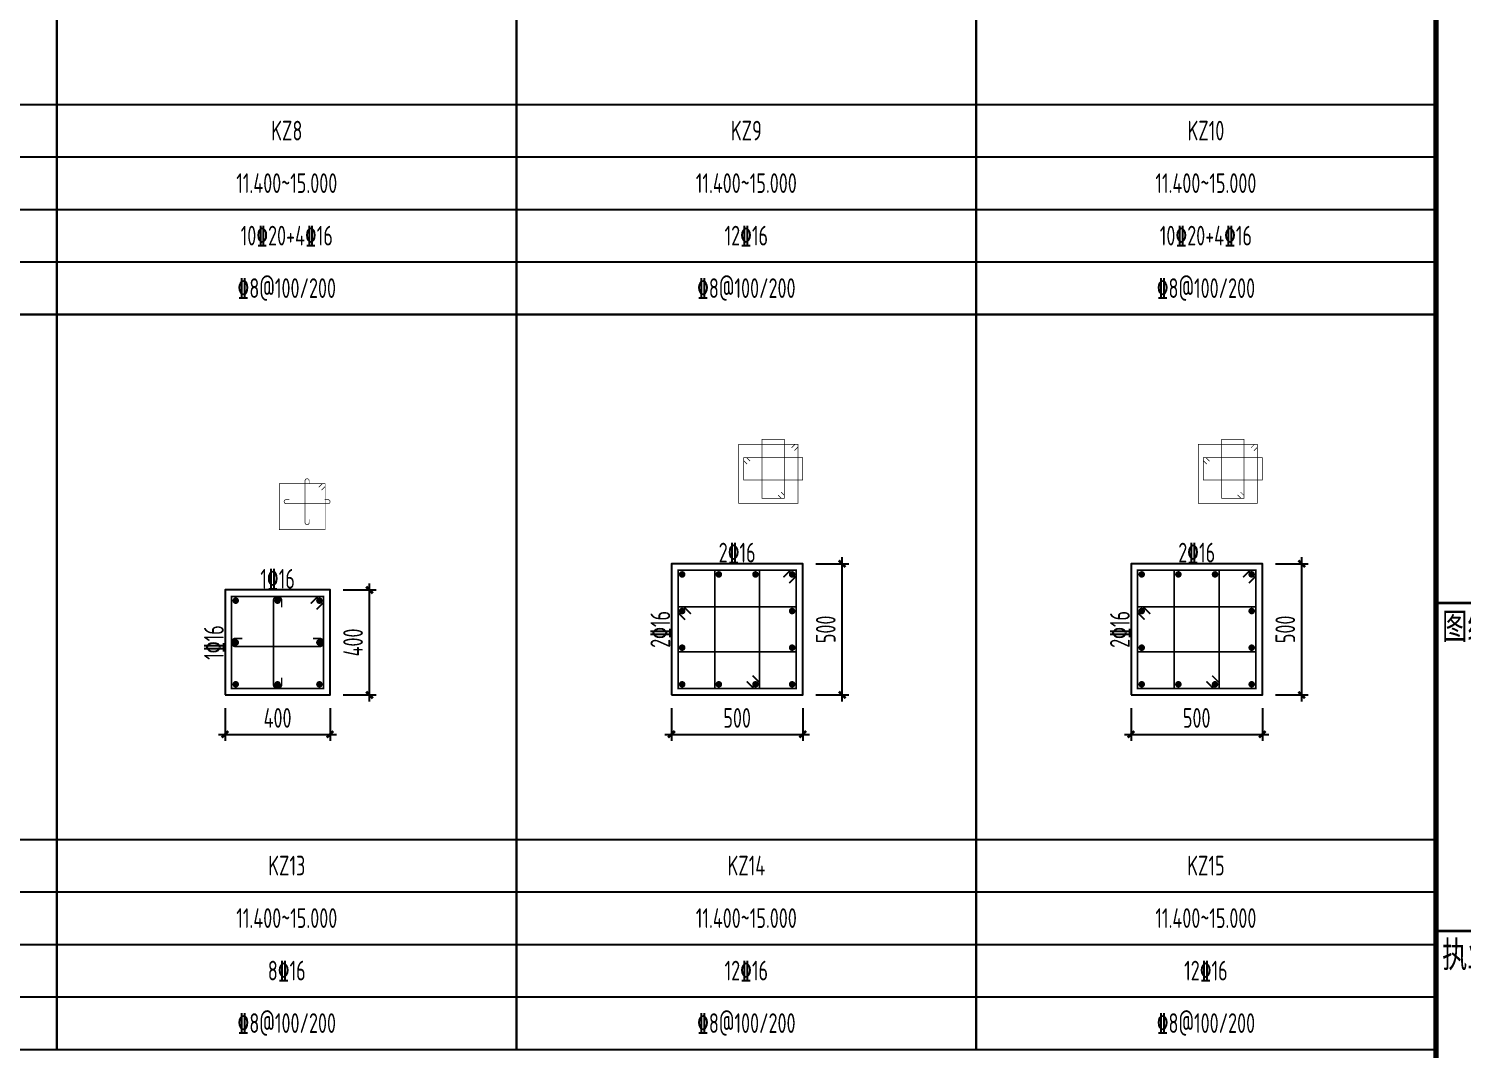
# Model space of a CAD drawing. Extents: x 3968514 to 5230306, y -516551 to -228246.
# Drawn here: x 4907723 to 4929560, y -334753 to -319199 of the extents above; entities that cross this region are included whole.
import ezdxf
from ezdxf.enums import TextEntityAlignment as Align

# ---------------------------------------------------------------- set-up
doc = ezdxf.new("R2010")
doc.units = 0
doc.header["$LTSCALE"] = 1000
doc.header["$MEASUREMENT"] = 0
for name, color, linetype, lineweight in [('COLU-DE', 7, 'Continuous', 25), ('COLU-DE-DIM', 3, 'Continuous', 25), ('COLU-YW', 7, 'Continuous', 25), ('FRAME', 3, 'Continuous', 18), ('REIN-D', 6, 'Continuous', 50), ('REIN-L', 1, 'Continuous', 50), ('TAB', 144, 'Continuous', 25), ('TAB-TEXT', 7, 'Continuous', 25)]:
    doc.layers.add(name, color=color, linetype=linetype, lineweight=lineweight)
doc.styles.add('FRAME', font='simhei.ttf', dxfattribs={"width": 0.7})
doc.styles.add('FromPkpm', font='Tssdeng.shx', dxfattribs={"width": 0.7, "bigfont": 'hztxt.shx'})
doc.dimstyles.new('Pkpm_1', dxfattribs={"dimtxt": 250, "dimasz": 100, "dimexe": 100, "dimexo": 0.0625, "dimgap": 100, "dimtad": 1, "dimdec": 0, "dimrnd": 1, "dimzin": 0, "dimdsep": 46, "dimtxsty": 'FromPkpm', "dimblk1": 'ARCHTICK', "dimblk2": 'ARCHTICK', "dimsah": 1, "dimcen": 0.09, "dimdle": 100, "dimadec": 0, "dimazin": 0, "dimtfac": 1, "dimtdec": 0, "dimtix": 1, "dimtmove": 2, "dimatfit": 1, "dimfxl": 1, "dimtolj": 1, "dimtzin": 0, "dimarcsym": 0})

# ---------------------------------------------------------------- blocks, each defined once
blk = doc.blocks.new('A$C0B803521')
at = {"layer": 'FRAME', "lineweight": 70}
blk.add_line((-23943, 92652), (-23943, 35252), dxfattribs=at)
at = {"layer": 'FRAME', "lineweight": 35}
for p, q in [((-16943, 65852), (-23943, 65852)), ((-16943, 60852), (-23943, 60852))]:
    blk.add_line(p, q, dxfattribs=at)
at = {"layer": 'FRAME', "char_height": 400, "attachment_point": 1, "style": 'FRAME'}
for s, insert, width in [('图纸专用章', (-23843, 65702), 2928.14), ('执业章', (-23843, 60702), 3554.58)]:
    blk.add_mtext(s, dxfattribs=dict(at, insert=insert, width=width))
blk = doc.blocks.new('_ArchTick')
at = {"color": 0, "linetype": 'ByBlock', "const_width": 0.4}
blk.add_lwpolyline([(-0.5, -0.5), (0.5, 0.5)], dxfattribs=at)
blk = doc.blocks.new('*D601')
at = {"layer": 'COLU-DE-DIM', "color": 0, "lineweight": -2, "transparency": 16777216}
for p, q in [((4917514, -329553), (4917514, -330053)), ((4919514, -329553), (4919514, -330053)), ((4917414, -329953), (4919614, -329953))]:
    blk.add_line(p, q, dxfattribs=at)
at = {"layer": 'Defpoints', "color": 0, "transparency": 16777216}
for p in [(4917514, -329353), (4919514, -329353), (4919514, -329953)]:
    blk.add_point(p, dxfattribs=at)
at = {"layer": 'COLU-DE-DIM', "color": 0, "lineweight": -2, "transparency": 16777216, "xscale": 100, "yscale": 100, "zscale": 100, "rotation": 180}
blk.add_blockref('_ArchTick', (4917514, -329953), dxfattribs=at)
at = {"layer": 'COLU-DE-DIM', "color": 0, "lineweight": -2, "transparency": 16777216, "xscale": 100, "yscale": 100, "zscale": 100}
blk.add_blockref('_ArchTick', (4919514, -329953), dxfattribs=at)
at = {"layer": 'COLU-DE-DIM', "color": 7, "transparency": 16777216, "insert": (4918514, -329703), "char_height": 300, "attachment_point": 5, "style": 'FromPkpm'}
blk.add_mtext('\\A1;500', dxfattribs=at)
blk = doc.blocks.new('*D600')
at = {"layer": 'COLU-DE-DIM', "color": 0, "lineweight": -2, "transparency": 16777216}
for p, q in [((4920114, -329453), (4920114, -327253)), ((4919714, -327353), (4920214, -327353)), ((4919714, -329353), (4920214, -329353))]:
    blk.add_line(p, q, dxfattribs=at)
at = {"layer": 'Defpoints', "color": 0, "transparency": 16777216}
for p in [(4919514, -327353), (4920114, -327353), (4919514, -329353)]:
    blk.add_point(p, dxfattribs=at)
at = {"layer": 'COLU-DE-DIM', "color": 0, "lineweight": -2, "transparency": 16777216, "xscale": 100, "yscale": 100, "zscale": 100}
for p, rotation in [((4920114, -327353), 90), ((4920114, -329353), 270)]:
    blk.add_blockref('_ArchTick', p, dxfattribs=dict(at, rotation=rotation))
at = {"layer": 'COLU-DE-DIM', "color": 7, "transparency": 16777216, "insert": (4919864, -328353), "char_height": 300, "attachment_point": 5, "rotation": 90, "style": 'FromPkpm'}
blk.add_mtext('\\A1;500', dxfattribs=at)
blk = doc.blocks.new('*D599')
at = {"layer": 'COLU-DE-DIM', "color": 0, "lineweight": -2, "transparency": 16777216}
for p, q in [((4910714, -329553), (4910714, -330053)), ((4912314, -329553), (4912314, -330053)), ((4910614, -329953), (4912414, -329953))]:
    blk.add_line(p, q, dxfattribs=at)
at = {"layer": 'Defpoints', "color": 0, "transparency": 16777216}
for p in [(4910714, -329353), (4912314, -329353), (4912314, -329953)]:
    blk.add_point(p, dxfattribs=at)
at = {"layer": 'COLU-DE-DIM', "color": 0, "lineweight": -2, "transparency": 16777216, "xscale": 100, "yscale": 100, "zscale": 100, "rotation": 180}
blk.add_blockref('_ArchTick', (4910714, -329953), dxfattribs=at)
at = {"layer": 'COLU-DE-DIM', "color": 0, "lineweight": -2, "transparency": 16777216, "xscale": 100, "yscale": 100, "zscale": 100}
blk.add_blockref('_ArchTick', (4912314, -329953), dxfattribs=at)
at = {"layer": 'COLU-DE-DIM', "color": 7, "transparency": 16777216, "insert": (4911514, -329703), "char_height": 300, "attachment_point": 5, "style": 'FromPkpm'}
blk.add_mtext('\\A1;400', dxfattribs=at)
blk = doc.blocks.new('*D598')
at = {"layer": 'COLU-DE-DIM', "color": 0, "lineweight": -2, "transparency": 16777216}
for p, q in [((4912514, -327753), (4913014, -327753)), ((4912914, -329453), (4912914, -327653)), ((4912514, -329353), (4913014, -329353))]:
    blk.add_line(p, q, dxfattribs=at)
at = {"layer": 'Defpoints', "color": 0, "transparency": 16777216}
for p in [(4912314, -327753), (4912914, -327753), (4912314, -329353)]:
    blk.add_point(p, dxfattribs=at)
at = {"layer": 'COLU-DE-DIM', "color": 0, "lineweight": -2, "transparency": 16777216, "xscale": 100, "yscale": 100, "zscale": 100}
for p, rotation in [((4912914, -327753), 90), ((4912914, -329353), 270)]:
    blk.add_blockref('_ArchTick', p, dxfattribs=dict(at, rotation=rotation))
at = {"layer": 'COLU-DE-DIM', "color": 7, "transparency": 16777216, "insert": (4912664, -328553), "char_height": 300, "attachment_point": 5, "rotation": 90, "style": 'FromPkpm'}
blk.add_mtext('\\A1;400', dxfattribs=at)
blk = doc.blocks.new('*D597')
at = {"layer": 'COLU-DE-DIM', "color": 0, "lineweight": -2, "transparency": 16777216}
for p, q in [((4924514, -329553), (4924514, -330053)), ((4926514, -329553), (4926514, -330053)), ((4924414, -329953), (4926614, -329953))]:
    blk.add_line(p, q, dxfattribs=at)
at = {"layer": 'Defpoints', "color": 0, "transparency": 16777216}
for p in [(4924514, -329353), (4926514, -329353), (4926514, -329953)]:
    blk.add_point(p, dxfattribs=at)
at = {"layer": 'COLU-DE-DIM', "color": 0, "lineweight": -2, "transparency": 16777216, "xscale": 100, "yscale": 100, "zscale": 100, "rotation": 180}
blk.add_blockref('_ArchTick', (4924514, -329953), dxfattribs=at)
at = {"layer": 'COLU-DE-DIM', "color": 0, "lineweight": -2, "transparency": 16777216, "xscale": 100, "yscale": 100, "zscale": 100}
blk.add_blockref('_ArchTick', (4926514, -329953), dxfattribs=at)
at = {"layer": 'COLU-DE-DIM', "color": 7, "transparency": 16777216, "insert": (4925514, -329703), "char_height": 300, "attachment_point": 5, "style": 'FromPkpm'}
blk.add_mtext('\\A1;500', dxfattribs=at)
blk = doc.blocks.new('*D596')
at = {"layer": 'COLU-DE-DIM', "color": 0, "lineweight": -2, "transparency": 16777216}
for p, q in [((4927114, -329453), (4927114, -327253)), ((4926714, -327353), (4927214, -327353)), ((4926714, -329353), (4927214, -329353))]:
    blk.add_line(p, q, dxfattribs=at)
at = {"layer": 'Defpoints', "color": 0, "transparency": 16777216}
for p in [(4926514, -327353), (4927114, -327353), (4926514, -329353)]:
    blk.add_point(p, dxfattribs=at)
at = {"layer": 'COLU-DE-DIM', "color": 0, "lineweight": -2, "transparency": 16777216, "xscale": 100, "yscale": 100, "zscale": 100}
for p, rotation in [((4927114, -327353), 90), ((4927114, -329353), 270)]:
    blk.add_blockref('_ArchTick', p, dxfattribs=dict(at, rotation=rotation))
at = {"layer": 'COLU-DE-DIM', "color": 7, "transparency": 16777216, "insert": (4926864, -328353), "char_height": 300, "attachment_point": 5, "rotation": 90, "style": 'FromPkpm'}
blk.add_mtext('\\A1;500', dxfattribs=at)

msp = doc.modelspace()

# ---------------------------------------------------------------- linework, layer by layer
at = {"layer": 'COLU-DE'}
for points in [[(4917514.10869, -329353.30253), (4919514.10869, -329353.30253), (4919514.10869, -327353.30253), (4917514.10869, -327353.30253)], [(4924514.10869, -329353.30253), (4926514.10869, -329353.30253), (4926514.10869, -327353.30253), (4924514.10869, -327353.30253)], [(4910714.10869, -329353.30253), (4912314.10869, -329353.30253), (4912314.10869, -327753.30253), (4910714.10869, -327753.30253)]]:
    msp.add_lwpolyline(points, close=True, dxfattribs=at)
at = {"layer": 'REIN-D', "const_width": 50}
for points in [[(4917701.60869, -327515.80253, 1), (4917651.60869, -327515.80253, 1)], [(4918259.94194, -327515.80253, 1), (4918209.94194, -327515.80253, 1)], [(4918818.27544, -327515.80253, 1), (4918768.27544, -327515.80253, 1)], [(4919376.60869, -327515.80253, 1), (4919326.60869, -327515.80253, 1)], [(4924701.60869, -327515.80253, 1), (4924651.60869, -327515.80253, 1)], [(4925259.9417, -327515.80253, 1), (4925209.9417, -327515.80253, 1)], [(4925818.27568, -327515.80253, 1), (4925768.27568, -327515.80253, 1)], [(4926376.60869, -327515.80253, 1), (4926326.60869, -327515.80253, 1)], [(4910901.60869, -327915.80253, 1), (4910851.60869, -327915.80253, 1)], [(4911539.10869, -327915.80253, 1), (4911489.10869, -327915.80253, 1)], [(4912176.60869, -327915.80253, 1), (4912126.60869, -327915.80253, 1)], [(4917701.60869, -328074.13652, 1), (4917651.60869, -328074.13652, 1)], [(4919376.60869, -328074.13652, 1), (4919326.60869, -328074.13652, 1)], [(4924701.60869, -328074.13652, 1), (4924651.60869, -328074.13652, 1)], [(4926376.60869, -328074.13652, 1), (4926326.60869, -328074.13652, 1)], [(4910901.60869, -328553.30253, 1), (4910851.60869, -328553.30253, 1)], [(4912176.60869, -328553.30253, 1), (4912126.60869, -328553.30253, 1)], [(4917701.60869, -328632.46855, 1), (4917651.60869, -328632.46855, 1)], [(4919376.60869, -328632.46855, 1), (4919326.60869, -328632.46855, 1)], [(4924701.60869, -328632.46855, 1), (4924651.60869, -328632.46855, 1)], [(4926376.60869, -328632.46855, 1), (4926326.60869, -328632.46855, 1)], [(4910901.60869, -329190.80253, 1), (4910851.60869, -329190.80253, 1)], [(4911539.10869, -329190.80253, 1), (4911489.10869, -329190.80253, 1)], [(4912176.60869, -329190.80253, 1), (4912126.60869, -329190.80253, 1)], [(4917701.60869, -329190.80253, 1), (4917651.60869, -329190.80253, 1)], [(4918259.94194, -329190.80253, 1), (4918209.94194, -329190.80253, 1)], [(4918818.27544, -329190.80253, 1), (4918768.27544, -329190.80253, 1)], [(4919376.60869, -329190.80253, 1), (4919326.60869, -329190.80253, 1)], [(4924701.60869, -329190.80253, 1), (4924651.60869, -329190.80253, 1)], [(4925259.9417, -329190.80253, 1), (4925209.9417, -329190.80253, 1)], [(4925818.27568, -329190.80253, 1), (4925768.27568, -329190.80253, 1)], [(4926376.60869, -329190.80253, 1), (4926326.60869, -329190.80253, 1)]]:
    msp.add_lwpolyline(points, format="xyb", close=True, dxfattribs=at)
at = {"layer": 'REIN-L'}
for points, const_width in [([(4919386.11748, -325630.48808), (4919439.10869, -325577.49589), (4919439.10869, -325533.30253), (4918539.10869, -325533.30253), (4918539.10869, -326433.30253), (4919439.10869, -326433.30253), (4919439.10869, -325533.30253), (4919394.91436, -325533.30253), (4919341.92314, -325586.29472)], 10), ([(4926386.11748, -325630.48808), (4926439.10869, -325577.49589), (4926439.10869, -325533.30253), (4925539.10869, -325533.30253), (4925539.10869, -326433.30253), (4926439.10869, -326433.30253), (4926439.10869, -325533.30253), (4926394.91436, -325533.30253), (4926341.92314, -325586.29472)], 10), ([(4912186.11724, -326230.48808), (4912239.10869, -326177.49589), (4912239.10869, -326133.30253), (4911539.10869, -326133.30253), (4911539.10869, -326833.30253), (4912239.10869, -326833.30253), (4912239.10869, -326133.30253), (4912194.9146, -326133.30253), (4912141.92314, -326186.29472)], 10), ([(4919308.12578, -327647.67363), (4919414.10869, -327541.6912), (4919414.10869, -327453.30253), (4917614.10869, -327453.30253), (4917614.10869, -329253.30253), (4919414.10869, -329253.30253), (4919414.10869, -327453.30253), (4919325.72051, -327453.30253), (4919219.7376, -327559.28495)], 25), ([(4926308.12627, -327647.67363), (4926414.10869, -327541.6912), (4926414.10869, -327453.30253), (4924614.10869, -327453.30253), (4924614.10869, -329253.30253), (4926414.10869, -329253.30253), (4926414.10869, -327453.30253), (4926325.72002, -327453.30253), (4926219.7376, -327559.28495)], 25), ([(4912108.12578, -328047.67363), (4912214.10869, -327941.6912), (4912214.10869, -327853.30253), (4910814.10869, -327853.30253), (4910814.10869, -329253.30253), (4912214.10869, -329253.30253), (4912214.10869, -327853.30253), (4912125.72051, -327853.30253), (4912019.7376, -327959.28495)], 25)]:
    msp.add_lwpolyline(points, dxfattribs=dict(at, const_width=const_width))
at = {"layer": 'REIN-L', "color": 6}
for points, const_width in [([(4919137.75664, -326305.31034), (4919190.74785, -326358.30253), (4919234.94219, -326358.30253), (4919234.94219, -325458.30253), (4918893.27544, -325458.30253), (4918893.27544, -326358.30253), (4919234.94219, -326358.30253), (4919234.94219, -326314.10917), (4919181.95049, -326261.11699)], 10), ([(4926137.75615, -326305.31034), (4926190.74736, -326358.30253), (4926234.9417, -326358.30253), (4926234.9417, -325458.30253), (4925893.27568, -325458.30253), (4925893.27568, -326358.30253), (4926234.9417, -326358.30253), (4926234.9417, -326314.10917), (4926181.95049, -326261.11699)], 10), ([(4918711.29424, -325790.46074), (4918658.30278, -325737.46855), (4918614.10869, -325737.46855), (4918614.10869, -326079.13652), (4919514.10869, -326079.13652), (4919514.10869, -325737.46855), (4918614.10869, -325737.46855), (4918614.10869, -325781.66386), (4918667.10015, -325834.65409)], 10), ([(4925711.29424, -325790.46074), (4925658.30303, -325737.46855), (4925614.10869, -325737.46855), (4925614.10869, -326079.13652), (4926514.10869, -326079.13652), (4926514.10869, -325737.46855), (4925614.10869, -325737.46855), (4925614.10869, -325781.66386), (4925667.0999, -325834.65409)], 10), ([(4918661.40435, -329147.32011), (4918767.38701, -329253.30253), (4918855.77544, -329253.30253), (4918855.77544, -327453.30253), (4918172.44194, -327453.30253), (4918172.44194, -329253.30253), (4918855.77544, -329253.30253), (4918855.77544, -329164.91386), (4918749.79253, -329058.93144)], 25), ([(4925661.40459, -329147.32011), (4925767.38701, -329253.30253), (4925855.77568, -329253.30253), (4925855.77568, -327453.30253), (4925172.4417, -327453.30253), (4925172.4417, -329253.30253), (4925855.77568, -329253.30253), (4925855.77568, -329164.91386), (4925749.79229, -329058.93144)], 25), ([(4917808.47979, -328117.61894), (4917702.49688, -328011.63652), (4917614.10869, -328011.63652), (4917614.10869, -328694.96855), (4919414.10869, -328694.96855), (4919414.10869, -328011.63652), (4917614.10869, -328011.63652), (4917614.10869, -328100.02519), (4917720.0916, -328206.00761)], 25), ([(4924808.47979, -328117.61894), (4924702.49736, -328011.63652), (4924614.10869, -328011.63652), (4924614.10869, -328694.96855), (4926414.10869, -328694.96855), (4926414.10869, -328011.63652), (4924614.10869, -328011.63652), (4924614.10869, -328100.02519), (4924720.09111, -328206.00761)], 25)]:
    msp.add_lwpolyline(points, dxfattribs=dict(at, const_width=const_width))
for points, const_width in [([(4911995.35869, -326139.55253), (4911995.35869, -326089.55253, 0.4142136058), (4911964.10869, -326058.30253, 0.4142136058), (4911932.85869, -326089.55253), (4911932.85869, -326727.05253, 0.4142136058), (4911964.10869, -326758.30253, 0.4142134332), (4911995.35869, -326727.05253), (4911995.35869, -326677.05253)], 10), ([(4911695.35869, -326377.05253), (4911645.35869, -326377.05253, 0.4142135195), (4911614.10869, -326408.30253, 0.4142136058), (4911645.35869, -326439.55253), (4912282.85869, -326439.55253, 0.4142136058), (4912314.10869, -326408.30253, 0.4142134332), (4912282.85869, -326377.05253), (4912232.85869, -326377.05253)], 10), ([(4911576.60869, -328015.80253), (4911576.60869, -327915.80253, 0.4142136058), (4911514.10869, -327853.30253, 0.4142136058), (4911451.60869, -327915.80253), (4911451.60869, -329190.80253, 0.4142136058), (4911514.10869, -329253.30253, 0.4142134332), (4911576.60869, -329190.80253), (4911576.60869, -329090.80253)], 25), ([(4910976.60869, -328490.80253), (4910876.60869, -328490.80253, 0.4142135195), (4910814.10869, -328553.30253, 0.4142136058), (4910876.60869, -328615.80253), (4912151.60869, -328615.80253, 0.4142136058), (4912214.10869, -328553.30253, 0.4142134332), (4912151.60869, -328490.80253), (4912051.60869, -328490.80253)], 25)]:
    msp.add_lwpolyline(points, format="xyb", dxfattribs=dict(at, const_width=const_width))
at = {"layer": 'TAB'}
for p, q in [((4901154.10869, -320353.30351), (4908154.10869, -320353.30351)), ((4908154.10869, -320353.30351), (4915154.10869, -320353.30351)), ((4915154.10869, -320353.30351), (4922154.10869, -320353.30351)), ((4922154.10869, -320353.30351), (4929154.10869, -320353.30351)), ((4901154.10869, -321153.30351), (4908154.10869, -321153.30351)), ((4908154.10869, -321153.30351), (4915154.10869, -321153.30351)), ((4915154.10869, -321153.30351), (4922154.10869, -321153.30351)), ((4922154.10869, -321153.30351), (4929154.10869, -321153.30351)), ((4901154.10869, -321953.30351), (4908154.10869, -321953.30351)), ((4908154.10869, -321953.30351), (4915154.10869, -321953.30351)), ((4915154.10869, -321953.30351), (4922154.10869, -321953.30351)), ((4922154.10869, -321953.30351), (4929154.10869, -321953.30351)), ((4901154.10869, -322753.30351), (4908154.10869, -322753.30351)), ((4908154.10869, -322753.30351), (4915154.10869, -322753.30351)), ((4915154.10869, -322753.30351), (4922154.10869, -322753.30351)), ((4922154.10869, -322753.30351), (4929154.10869, -322753.30351)), ((4901154.10869, -331553.30253), (4908154.10869, -331553.30253)), ((4908154.10869, -331553.30253), (4915154.10869, -331553.30253)), ((4915154.10869, -331553.30253), (4922154.10869, -331553.30253)), ((4922154.10869, -331553.30253), (4929154.10869, -331553.30253)), ((4901154.10869, -332353.30253), (4908154.10869, -332353.30253)), ((4908154.10869, -332353.30253), (4915154.10869, -332353.30253)), ((4915154.10869, -332353.30253), (4922154.10869, -332353.30253)), ((4922154.10869, -332353.30253), (4929154.10869, -332353.30253)), ((4901154.10869, -333153.30253), (4908154.10869, -333153.30253)), ((4908154.10869, -333153.30253), (4915154.10869, -333153.30253)), ((4915154.10869, -333153.30253), (4922154.10869, -333153.30253)), ((4922154.10869, -333153.30253), (4929154.10869, -333153.30253)), ((4901154.10869, -333953.30253), (4908154.10869, -333953.30253)), ((4908154.10869, -333953.30253), (4915154.10869, -333953.30253)), ((4915154.10869, -333953.30253), (4922154.10869, -333953.30253)), ((4922154.10869, -333953.30253), (4929154.10869, -333953.30253))]:
    msp.add_line(p, q, dxfattribs=at)
for points in [[(4908154.10869, -312353.30351), (4901154.10869, -312353.30351), (4901154.10869, -323553.30351), (4908154.10869, -323553.30351)], [(4915154.10869, -312353.30351), (4908154.10869, -312353.30351), (4908154.10869, -323553.30351), (4915154.10869, -323553.30351)], [(4922154.10869, -312353.30351), (4915154.10869, -312353.30351), (4915154.10869, -323553.30351), (4922154.10869, -323553.30351)], [(4929154.10869, -312353.30351), (4922154.10869, -312353.30351), (4922154.10869, -323553.30351), (4929154.10869, -323553.30351)], [(4908154.10869, -323553.30351), (4901154.10869, -323553.30351), (4901154.10869, -334753.30253), (4908154.10869, -334753.30253)], [(4915154.10869, -323553.30351), (4908154.10869, -323553.30351), (4908154.10869, -334753.30253), (4915154.10869, -334753.30253)], [(4922154.10869, -323553.30351), (4915154.10869, -323553.30351), (4915154.10869, -334753.30253), (4922154.10869, -334753.30253)], [(4929154.10869, -323553.30351), (4922154.10869, -323553.30351), (4922154.10869, -334753.30253), (4929154.10869, -334753.30253)]]:
    msp.add_lwpolyline(points, close=True, dxfattribs=at)

# ---------------------------------------------------------------- block references
msp.add_blockref('A$C0B803521', (4953097.22863, -393805.3043))

# ---------------------------------------------------------------- texts
at = {"layer": 'COLU-YW', "style": 'FromPkpm', "width": 0.7}
for s, p in [('2%%13216', (4918514.10869, -327333.30253)), ('2%%13216', (4925514.10869, -327333.30253)), ('1%%13216', (4911514.10869, -327733.30253))]:
    msp.add_text(s, height=300, dxfattribs=at).set_placement(p, align=Align.CENTER)
for s, p in [('2%%13216', (4917494.10869, -328353.30253)), ('2%%13216', (4924494.10869, -328353.30253)), ('1%%13216', (4910694.10869, -328553.30253))]:
    msp.add_text(s, height=300, rotation=90, dxfattribs=at).set_placement(p, align=Align.CENTER)
at = {"layer": 'TAB-TEXT', "style": 'FromPkpm', "width": 0.7}
for s, p in [('KZ8', (4911654.10869, -320753.30351)), ('KZ9', (4918654.10869, -320753.30351)), ('KZ10', (4925654.10869, -320753.30351)), ('11.400~15.000', (4911654.10869, -321553.30351)), ('11.400~15.000', (4918654.10869, -321553.30351)), ('11.400~15.000', (4925654.10869, -321553.30351)), ('10%%13220+4%%13216', (4911654.10869, -322353.30351)), ('12%%13216', (4918654.10869, -322353.30351)), ('10%%13220+4%%13216', (4925654.10869, -322353.30351)), ('%%1328@100/200', (4911654.10869, -323153.30351)), ('%%1328@100/200', (4918654.10869, -323153.30351)), ('%%1328@100/200', (4925654.10869, -323153.30351)), ('KZ13', (4911654.10869, -331953.30253)), ('KZ14', (4918654.10869, -331953.30253)), ('KZ15', (4925654.10869, -331953.30253)), ('11.400~15.000', (4911654.10869, -332753.30253)), ('11.400~15.000', (4918654.10869, -332753.30253)), ('11.400~15.000', (4925654.10869, -332753.30253)), ('8%%13216', (4911654.10869, -333553.30253)), ('12%%13216', (4918654.10869, -333553.30253)), ('12%%13216', (4925654.10869, -333553.30253)), ('%%1328@100/200', (4911654.10869, -334353.30253)), ('%%1328@100/200', (4918654.10869, -334353.30253)), ('%%1328@100/200', (4925654.10869, -334353.30253))]:
    msp.add_text(s, height=300, dxfattribs=at).set_placement(p, align=Align.MIDDLE_CENTER)

# ---------------------------------------------------------------- dimensions: what is measured, and where the dimension line sits
at = {"layer": 'COLU-DE-DIM'}
for p1, p2, picture, middle in [((4919514.10869, -329353.30253), (4919514.10869, -327353.30253), '*D600', (4919864.10869, -328353.30253)), ((4926514.10869, -329353.30253), (4926514.10869, -327353.30253), '*D596', (4926864.10869, -328353.30253)), ((4912314.10869, -329353.30253), (4912314.10869, -327753.30253), '*D598', (4912664.10869, -328553.30253)), ((4910714.10869, -329353.30253), (4912314.10869, -329353.30253), '*D599', (4911514.10869, -329703.30253)), ((4917514.10869, -329353.30253), (4919514.10869, -329353.30253), '*D601', (4918514.10869, -329703.30253)), ((4924514.10869, -329353.30253), (4926514.10869, -329353.30253), '*D597', (4925514.10869, -329703.30253))]:
    dim = msp.add_aligned_dim(p1=p1, p2=p2, distance=-600, dimstyle='Pkpm_1', override={"dimscale": 1, "dimtxt": 300, "dimasz": 100, "dimexe": 100, "dimexo": 200, "dimtad": 1, "dimjust": 0, "dimtih": 0, "dimtoh": 0, "dimlfac": 0.25, "dimdle": 100, "dimclrt": 7, "dimtix": 1, "dimtmove": 2, "dimatfit": 3}, dxfattribs=at)
    dim.commit()
    dim.dimension.update_dxf_attribs({"geometry": picture, "text_midpoint": middle})

doc.saveas('drawing.dxf')
